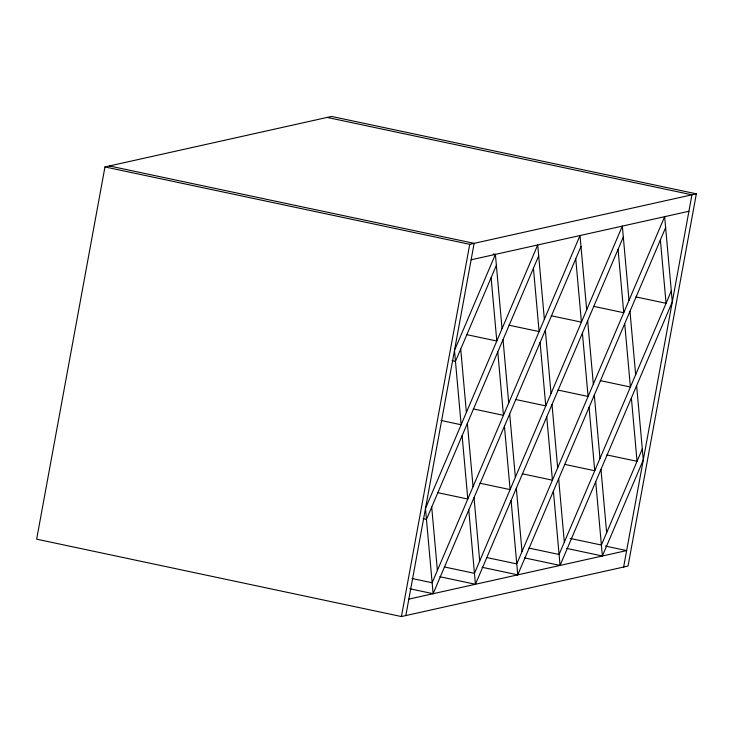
<?xml version="1.0" encoding="UTF-8"?>
<svg xmlns="http://www.w3.org/2000/svg" width="733" height="733" viewBox="0 0 733 733"><rect width="100%" height="100%" fill="white"/><g stroke="black" fill="none" stroke-linecap="round" stroke-linejoin="round"><path stroke-width="1.1" d="M104.966 166.941L36.65 539.176L401.418 616.554L628.034 566.059L696.35 193.824L331.582 116.446L104.966 166.941L469.734 244.327L696.35 193.824M401.418 616.554L469.734 244.327M405.825 615.573L474.141 243.347L109.373 165.96M623.627 567.04L691.943 194.813L327.175 117.427M493.162 253.92L495.398 254.388L454.487 350.447L461.139 424.746L441.046 420.476M496.378 265.328L455.468 361.387L452.114 360.673M538.691 255.899L426.459 519.413L423.115 518.698M409.71 588.746L433.121 593.703L581.003 246.471M439.763 576.715L475.433 584.274L623.316 237.043M482.076 567.278L517.745 574.846L665.628 227.615M671.309 290.974L559.077 554.478L528.933 548.082M524.397 557.85L560.058 565.418L672.289 301.914L664.648 216.675L516.765 563.906L486.62 557.511M642.3 448.99L601.39 545.05L570.137 538.416M566.71 548.421L602.37 555.99L643.281 459.93L636.629 385.64M471.117 259.803L688.919 211.269M408.849 599.118L626.651 550.584L605.385 546.076M635.914 296.902L666.059 303.297L660.378 239.948M593.602 306.339L623.737 312.725L618.066 249.376M551.28 315.767L581.425 322.163L575.753 258.804M508.968 325.195L539.112 331.591L533.441 268.232M466.655 334.624L496.8 341.019L491.119 277.66M600.254 380.629L630.398 387.024L624.718 323.674M557.941 390.057L588.086 396.452L582.405 333.103M515.629 399.494L545.764 405.88L540.093 342.531M473.307 408.922L503.452 415.318L497.78 351.959M606.906 454.927L637.05 461.323L631.379 397.964M564.593 464.356L594.738 470.751L589.066 407.401M522.281 473.784L552.425 480.179L546.745 416.83M479.968 483.212L510.113 489.607L504.432 426.258M437.656 492.64L467.801 499.036L462.12 435.686M444.308 566.939L474.453 573.334L622.335 226.103L628.996 300.402M412.047 578.502L432.14 582.762L580.023 235.531L586.675 309.83M629.977 311.342L635.648 374.7M587.655 320.77L593.336 384.129M594.316 395.069L599.988 458.418M600.968 469.367L606.649 532.717M595.718 481.691L602.37 555.99M544.362 319.258L537.71 244.959L425.479 508.464L433.121 593.703M545.343 330.198L551.024 393.557M552.004 404.497L557.676 467.846M558.656 478.796L564.328 542.145M553.406 491.119L560.058 565.418M495.398 254.388L502.05 328.686M503.03 339.626L508.702 402.985M509.682 413.925L515.363 477.284M516.344 488.224L522.015 551.573M511.093 500.547L517.745 574.846M460.718 349.055L466.39 412.413M467.37 423.353L473.051 486.712M474.031 497.652L479.703 561.002M468.781 509.985L475.433 584.274M431.71 507.08L437.39 570.439"/></g></svg>
